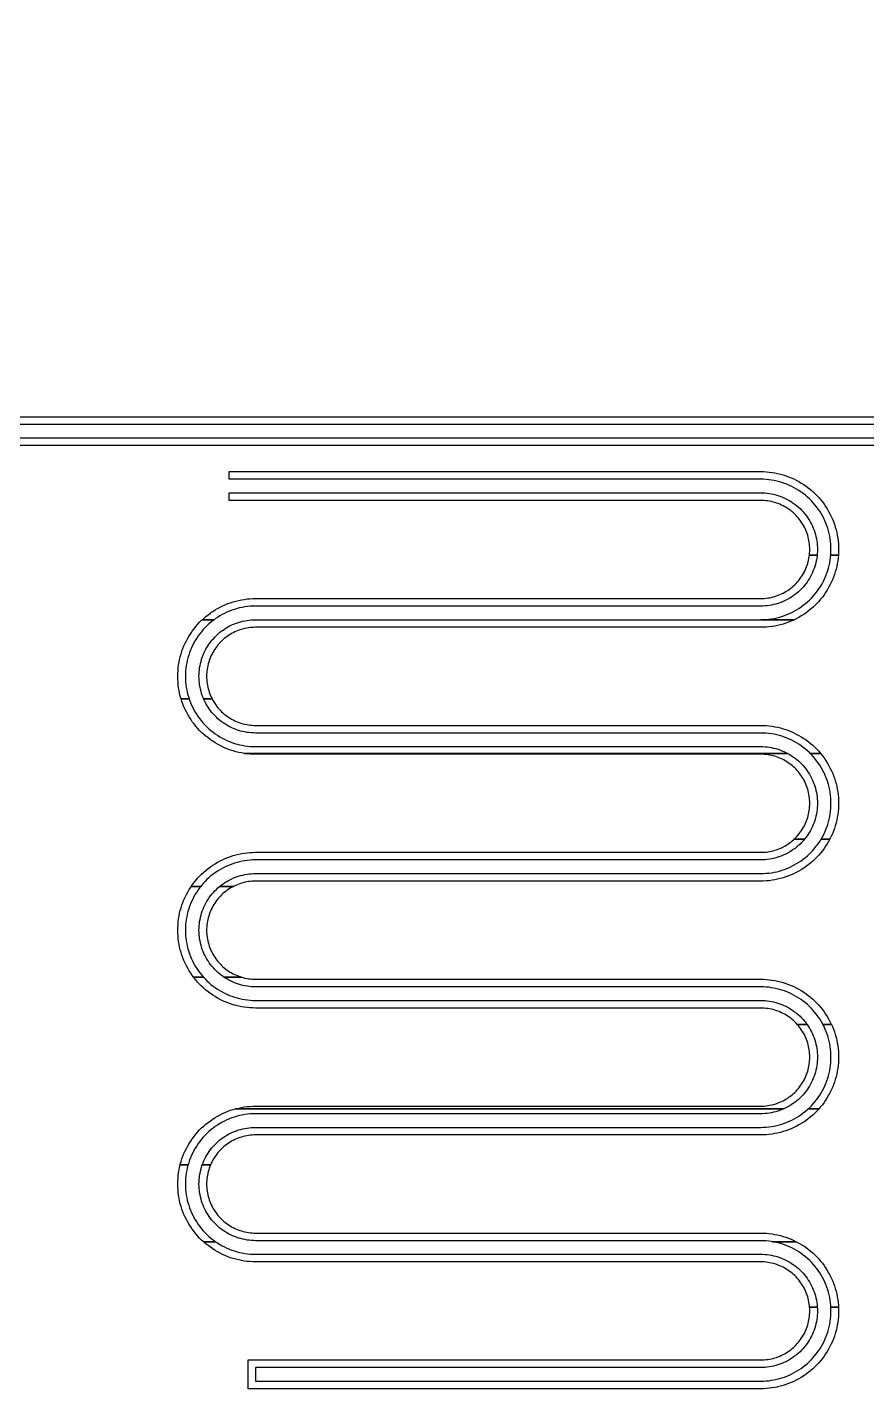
# Model space of a CAD drawing. Extents: x -4550 to 4550, y -4550 to 4550.
# Drawn here: x 671 to 1333, y -755 to 318 of the extents above; entities that cross this region are included whole.
import ezdxf

# ---------------------------------------------------------------- set-up
doc = ezdxf.new("R2010")
doc.units = 0
doc.layers.add('L1D0', color=3, linetype='CONTINUOUS')

msp = doc.modelspace()

# ---------------------------------------------------------------- linework, layer by layer
at = {"layer": 'L1D0'}
for points in [[(-3100, 11.35), (3100, 11.35), (3200, 318.3), (3668.3, 318.3), (3668.3, -318.3), (3200, -318.3), (3100, -11.35), (-3100, -11.35)], [(-3100, -5.35), (3100, -5.35), (3200, -150), (3500, -150), (3500, 150), (3200, 150), (3100, 5.35), (-3100, 5.35)]]:
    msp.add_lwpolyline(points, dxfattribs=at)
for points in [[(1304.165, -97.678), (1304.188, -97.437), (1304.309, -95.32), (1304.35, -93.2), (1304.309, -91.08), (1304.188, -88.963), (1303.985, -86.852), (1303.701, -84.751), (1303.338, -82.662), (1302.894, -80.588), (1302.371, -78.533), (1301.77, -76.5), (1301.092, -74.491), (1300.337, -72.509), (1299.507, -70.558), (1298.603, -68.64), (1297.626, -66.758), (1296.577, -64.915), (1295.459, -63.114), (1294.272, -61.356), (1293.019, -59.645), (1291.702, -57.984), (1290.322, -56.374), (1288.881, -54.819), (1287.381, -53.319), (1285.826, -51.878), (1284.216, -50.498), (1282.555, -49.181), (1280.844, -47.928), (1279.086, -46.741), (1277.285, -45.623), (1275.442, -44.574), (1273.56, -43.597), (1271.642, -42.693), (1269.691, -41.863), (1267.709, -41.108), (1265.7, -40.43), (1263.667, -39.829), (1261.612, -39.306), (1259.538, -38.862), (1257.449, -38.499), (1255.348, -38.215), (1253.237, -38.012), (1251.12, -37.891), (1249, -37.85), (830, -37.85), (830, -31.85), (1249, -31.85), (1251.241, -31.891), (1253.478, -32.014), (1255.71, -32.218), (1257.933, -32.504), (1260.143, -32.871), (1262.339, -33.318), (1264.517, -33.845), (1266.675, -34.451), (1268.809, -35.136), (1270.916, -35.898), (1272.994, -36.737), (1275.04, -37.651), (1277.052, -38.639), (1279.026, -39.7), (1280.96, -40.832), (1282.851, -42.034), (1284.697, -43.305), (1286.496, -44.642), (1288.244, -46.043), (1289.94, -47.508), (1291.581, -49.034), (1293.166, -50.619), (1294.692, -52.26), (1296.157, -53.956), (1297.558, -55.704), (1298.895, -57.503), (1300.166, -59.349), (1301.368, -61.24), (1302.5, -63.174), (1303.561, -65.148), (1304.549, -67.16), (1305.463, -69.206), (1306.302, -71.284), (1307.064, -73.391), (1307.749, -75.525), (1308.355, -77.683), (1308.882, -79.861), (1309.329, -82.057), (1309.696, -84.267), (1309.982, -86.49), (1310.186, -88.722), (1310.309, -90.959), (1310.35, -93.2), (1310.309, -95.441), (1310.186, -97.678)], [(1287.386, -97.678), (1287.418, -97.427), (1287.547, -96.021), (1287.624, -94.612), (1287.65, -93.2), (1287.624, -91.788), (1287.547, -90.379), (1287.418, -88.973), (1287.238, -87.573), (1287.007, -86.18), (1286.725, -84.796), (1286.393, -83.424), (1286.011, -82.065), (1285.58, -80.721), (1285.1, -79.393), (1284.571, -78.084), (1283.996, -76.795), (1283.373, -75.528), (1282.705, -74.284), (1281.991, -73.066), (1281.234, -71.874), (1280.434, -70.711), (1279.591, -69.578), (1278.708, -68.477), (1277.785, -67.408), (1276.824, -66.374), (1275.826, -65.376), (1274.792, -64.415), (1273.723, -63.492), (1272.622, -62.609), (1271.489, -61.766), (1270.326, -60.966), (1269.134, -60.209), (1267.916, -59.495), (1266.672, -58.827), (1265.405, -58.204), (1264.116, -57.629), (1262.807, -57.1), (1261.479, -56.62), (1260.135, -56.189), (1258.776, -55.807), (1257.404, -55.475), (1256.02, -55.193), (1254.627, -54.962), (1253.227, -54.782), (1251.821, -54.653), (1250.412, -54.576), (1249, -54.55), (830, -54.55), (830, -48.55), (1249, -48.55), (1250.71, -48.583), (1252.418, -48.681), (1254.121, -48.845), (1255.816, -49.073), (1256.02, -49.109), (1257.501, -49.367), (1259.174, -49.724), (1260.831, -50.146), (1262.472, -50.631), (1264.092, -51.178), (1265.691, -51.787), (1267.265, -52.457), (1268.812, -53.186), (1270.33, -53.974), (1271.817, -54.82), (1273.27, -55.722), (1274.688, -56.679), (1276.068, -57.69), (1277.408, -58.753), (1278.707, -59.866), (1279.962, -61.029), (1281.171, -62.238), (1282.334, -63.493), (1283.447, -64.792), (1284.51, -66.132), (1285.521, -67.512), (1286.478, -68.93), (1287.38, -70.383), (1288.226, -71.87), (1289.014, -73.388), (1289.743, -74.935), (1290.413, -76.509), (1291.022, -78.108), (1291.569, -79.728), (1292.054, -81.369), (1292.476, -83.026), (1292.833, -84.699), (1293.127, -86.384), (1293.355, -88.079), (1293.519, -89.782), (1293.617, -91.49), (1293.65, -93.2), (1293.617, -94.91), (1293.519, -96.618), (1293.417, -97.678)], [(808.939, -148.55), (810.06, -147.508), (811.756, -146.043), (813.504, -144.642), (815.303, -143.305), (815.784, -142.974), (817.149, -142.034), (819.04, -140.832), (820.974, -139.7), (822.948, -138.639), (824.96, -137.651), (827.006, -136.737), (829.084, -135.898), (831.191, -135.136), (833.325, -134.451), (835.483, -133.845), (837.661, -133.318), (839.857, -132.871), (842.067, -132.504), (844.29, -132.218), (846.522, -132.014), (848.759, -131.891), (851, -131.85), (1249, -131.85), (1250.412, -131.824), (1251.821, -131.747), (1253.227, -131.618), (1254.627, -131.438), (1256.02, -131.207), (1257.404, -130.925), (1258.776, -130.593), (1260.135, -130.211), (1261.479, -129.78), (1262.807, -129.3), (1264.116, -128.771), (1265.405, -128.196), (1266.672, -127.573), (1267.916, -126.905), (1269.134, -126.191), (1270.326, -125.434), (1271.489, -124.634), (1272.622, -123.791), (1273.723, -122.908), (1274.792, -121.985), (1275.826, -121.024), (1276.824, -120.026), (1277.785, -118.992), (1278.708, -117.923), (1279.591, -116.822), (1280.434, -115.689), (1281.234, -114.526), (1281.991, -113.334), (1282.705, -112.116), (1283.373, -110.872), (1283.996, -109.605), (1284.571, -108.316), (1285.1, -107.007), (1285.58, -105.679), (1286.011, -104.335), (1286.393, -102.976), (1286.725, -101.604), (1287.007, -100.22), (1287.238, -98.827), (1287.386, -97.678), (1293.417, -97.678), (1293.355, -98.321), (1293.127, -100.016), (1292.833, -101.701), (1292.476, -103.374), (1292.054, -105.031), (1291.569, -106.672), (1291.022, -108.292), (1290.413, -109.891), (1289.743, -111.465), (1289.014, -113.012), (1288.226, -114.53), (1287.38, -116.017), (1286.478, -117.47), (1285.521, -118.888), (1284.51, -120.268), (1283.447, -121.608), (1282.334, -122.907), (1281.171, -124.162), (1279.962, -125.371), (1278.707, -126.534), (1277.408, -127.647), (1276.068, -128.71), (1274.688, -129.721), (1273.27, -130.678), (1271.817, -131.58), (1270.33, -132.426), (1268.812, -133.214), (1267.265, -133.943), (1265.691, -134.613), (1264.092, -135.222), (1262.472, -135.769), (1260.831, -136.254), (1259.174, -136.676), (1257.501, -137.033), (1256.02, -137.291), (1255.816, -137.327), (1254.121, -137.555), (1252.418, -137.719), (1250.71, -137.817), (1249, -137.85), (851, -137.85), (848.88, -137.891), (846.763, -138.012), (844.652, -138.215), (842.551, -138.499), (840.462, -138.862), (838.388, -139.306), (836.333, -139.829), (834.3, -140.43), (832.291, -141.108), (830.309, -141.863), (828.358, -142.693), (826.44, -143.597), (824.558, -144.574), (822.715, -145.623), (820.914, -146.741), (819.156, -147.928), (818.307, -148.55)], [(1249, -148.55), (1251.12, -148.509), (1253.237, -148.388), (1255.348, -148.185), (1257.449, -147.901), (1259.538, -147.538), (1261.612, -147.094), (1263.667, -146.571), (1265.7, -145.97), (1267.709, -145.292), (1269.691, -144.537), (1271.642, -143.707), (1273.56, -142.803), (1275.442, -141.826), (1277.285, -140.777), (1279.086, -139.659), (1280.844, -138.472), (1282.555, -137.219), (1284.216, -135.902), (1285.826, -134.522), (1287.381, -133.081), (1288.881, -131.581), (1290.322, -130.026), (1291.702, -128.416), (1293.019, -126.755), (1294.272, -125.044), (1295.459, -123.286), (1296.577, -121.485), (1297.626, -119.642), (1298.603, -117.76), (1299.507, -115.842), (1300.337, -113.891), (1301.092, -111.909), (1301.77, -109.9), (1302.371, -107.867), (1302.894, -105.812), (1303.338, -103.738), (1303.701, -101.649), (1303.985, -99.548), (1304.165, -97.678), (1310.186, -97.678), (1309.982, -99.91), (1309.696, -102.133), (1309.329, -104.343), (1308.882, -106.539), (1308.355, -108.717), (1307.749, -110.875), (1307.064, -113.009), (1306.302, -115.116), (1305.463, -117.194), (1304.549, -119.24), (1303.561, -121.252), (1302.5, -123.226), (1301.368, -125.16), (1300.166, -127.051), (1298.895, -128.897), (1297.558, -130.696), (1296.157, -132.444), (1294.692, -134.14), (1293.166, -135.781), (1291.581, -137.366), (1289.94, -138.892), (1288.244, -140.357), (1286.496, -141.758), (1284.697, -143.095), (1282.851, -144.366), (1280.96, -145.568), (1279.026, -146.7), (1277.052, -147.761), (1275.445, -148.55)], [(792.25, -210.872), (791.645, -208.717), (791.118, -206.539), (790.671, -204.343), (790.304, -202.133), (790.018, -199.91), (789.814, -197.678), (789.691, -195.441), (789.65, -193.2), (789.691, -190.959), (789.814, -188.722), (790.018, -186.49), (790.304, -184.267), (790.671, -182.057), (791.118, -179.861), (791.645, -177.683), (792.251, -175.525), (792.936, -173.391), (793.698, -171.284), (794.537, -169.206), (795.451, -167.16), (796.439, -165.148), (797.5, -163.174), (798.632, -161.24), (799.834, -159.349), (801.105, -157.503), (802.442, -155.704), (803.843, -153.956), (805.308, -152.26), (806.834, -150.619), (808.419, -149.034), (808.939, -148.55), (818.307, -148.55), (817.445, -149.181), (816.228, -150.146), (815.784, -150.498), (814.174, -151.878), (812.619, -153.319), (811.119, -154.819), (809.678, -156.374), (808.298, -157.984), (806.981, -159.645), (805.728, -161.356), (804.541, -163.114), (803.423, -164.915), (802.374, -166.758), (801.397, -168.64), (800.493, -170.558), (799.663, -172.509), (798.908, -174.491), (798.23, -176.5), (797.629, -178.533), (797.106, -180.588), (796.662, -182.662), (796.299, -184.751), (796.015, -186.852), (795.812, -188.963), (795.691, -191.08), (795.65, -193.2), (795.691, -195.32), (795.812, -197.437), (796.015, -199.548), (796.299, -201.649), (796.662, -203.738), (797.106, -205.812), (797.629, -207.867), (798.23, -209.9), (798.558, -210.872)], [(810.005, -210.872), (809.587, -209.891), (808.978, -208.292), (808.431, -206.672), (807.946, -205.031), (807.524, -203.374), (807.167, -201.701), (806.873, -200.016), (806.645, -198.321), (806.481, -196.618), (806.383, -194.91), (806.35, -193.2), (806.383, -191.49), (806.481, -189.782), (806.645, -188.079), (806.873, -186.384), (807.167, -184.699), (807.524, -183.026), (807.946, -181.369), (808.431, -179.728), (808.978, -178.108), (809.587, -176.509), (810.257, -174.935), (810.986, -173.388), (811.774, -171.87), (812.62, -170.383), (813.522, -168.93), (814.479, -167.512), (815.49, -166.132), (816.553, -164.792), (817.666, -163.493), (818.829, -162.238), (820.038, -161.029), (821.293, -159.866), (822.592, -158.753), (823.932, -157.69), (825.312, -156.679), (826.73, -155.722), (828.183, -154.82), (829.67, -153.974), (831.188, -153.186), (832.735, -152.457), (834.309, -151.787), (835.908, -151.178), (837.528, -150.631), (839.169, -150.146), (840.826, -149.724), (842.499, -149.367), (844.184, -149.073), (845.879, -148.845), (847.582, -148.681), (849.29, -148.583), (851, -148.55), (1275.445, -148.55), (1275.04, -148.749), (1272.994, -149.663), (1270.916, -150.502), (1268.809, -151.264), (1266.675, -151.949), (1264.517, -152.555), (1262.339, -153.082), (1260.143, -153.529), (1257.933, -153.896), (1255.71, -154.182), (1253.478, -154.386), (1251.241, -154.509), (1249, -154.55), (851, -154.55), (849.588, -154.576), (848.179, -154.653), (846.773, -154.782), (845.373, -154.962), (843.98, -155.193), (842.596, -155.475), (841.224, -155.807), (839.865, -156.189), (838.521, -156.62), (837.193, -157.1), (835.884, -157.629), (834.595, -158.204), (833.328, -158.827), (832.084, -159.495), (830.866, -160.209), (829.674, -160.966), (828.511, -161.766), (827.378, -162.609), (826.277, -163.492), (825.208, -164.415), (824.174, -165.376), (823.176, -166.374), (822.215, -167.408), (821.292, -168.477), (820.409, -169.578), (819.566, -170.711), (818.766, -171.874), (818.009, -173.066), (817.295, -174.284), (816.627, -175.528), (816.004, -176.795), (815.429, -178.084), (814.9, -179.393), (814.42, -180.721), (813.989, -182.065), (813.607, -183.424), (813.275, -184.796), (812.993, -186.18), (812.762, -187.573), (812.582, -188.973), (812.453, -190.379), (812.376, -191.788), (812.35, -193.2), (812.376, -194.612), (812.453, -196.021), (812.582, -197.427), (812.762, -198.827), (812.993, -200.22), (813.275, -201.604), (813.607, -202.976), (813.989, -204.335), (814.42, -205.679), (814.9, -207.007), (815.429, -208.316), (816.004, -209.605), (816.627, -210.872)], [(842.067, -253.896), (839.857, -253.529), (837.661, -253.082), (835.483, -252.555), (833.325, -251.949), (831.191, -251.264), (829.084, -250.502), (827.006, -249.663), (824.96, -248.749), (822.948, -247.761), (820.974, -246.7), (819.04, -245.568), (817.149, -244.366), (815.784, -243.426), (815.303, -243.095), (813.504, -241.758), (811.756, -240.357), (810.06, -238.892), (808.419, -237.366), (806.834, -235.781), (805.308, -234.14), (803.843, -232.444), (802.442, -230.696), (801.105, -228.897), (799.834, -227.051), (798.632, -225.16), (797.5, -223.226), (796.439, -221.252), (795.451, -219.24), (794.537, -217.194), (793.698, -215.116), (792.936, -213.009), (792.251, -210.875), (792.25, -210.872), (798.558, -210.872), (798.908, -211.909), (799.663, -213.891), (800.493, -215.842), (801.397, -217.76), (802.374, -219.642), (803.423, -221.485), (804.541, -223.286), (805.728, -225.044), (806.981, -226.755), (808.298, -228.416), (809.678, -230.026), (811.119, -231.581), (812.619, -233.081), (814.174, -234.522), (815.784, -235.902), (817.445, -237.219), (819.156, -238.472), (820.914, -239.659), (822.715, -240.777), (824.558, -241.826), (826.44, -242.803), (828.358, -243.707), (830.309, -244.537), (832.291, -245.292), (834.3, -245.97), (836.333, -246.571), (838.388, -247.094), (840.462, -247.538), (842.551, -247.901), (844.652, -248.185), (846.763, -248.388), (848.88, -248.509), (851, -248.55), (1249, -248.55), (1250.71, -248.583), (1252.418, -248.681), (1254.121, -248.845), (1255.816, -249.073), (1256.02, -249.109), (1257.501, -249.367), (1259.174, -249.724), (1260.831, -250.146), (1262.472, -250.631), (1264.092, -251.178), (1265.691, -251.787), (1267.265, -252.457), (1268.812, -253.186), (1270.18, -253.896)], [(1287.958, -253.896), (1287.381, -253.319), (1285.826, -251.878), (1284.216, -250.498), (1282.555, -249.181), (1280.844, -247.928), (1279.086, -246.741), (1277.285, -245.623), (1275.442, -244.574), (1273.56, -243.597), (1271.642, -242.693), (1269.691, -241.863), (1267.709, -241.108), (1265.7, -240.43), (1263.667, -239.829), (1261.612, -239.306), (1259.538, -238.862), (1257.449, -238.499), (1255.348, -238.215), (1253.237, -238.012), (1251.12, -237.891), (1249, -237.85), (851, -237.85), (849.29, -237.817), (847.582, -237.719), (845.879, -237.555), (844.184, -237.327), (842.499, -237.033), (840.826, -236.676), (839.169, -236.254), (837.528, -235.769), (835.908, -235.222), (834.309, -234.613), (832.735, -233.943), (831.188, -233.214), (829.67, -232.426), (828.183, -231.58), (826.73, -230.678), (825.312, -229.721), (823.932, -228.71), (822.592, -227.647), (821.293, -226.534), (820.038, -225.371), (818.829, -224.162), (817.666, -222.907), (816.553, -221.608), (815.49, -220.268), (814.479, -218.888), (813.522, -217.47), (812.62, -216.017), (811.774, -214.53), (810.986, -213.012), (810.257, -211.465), (810.005, -210.872), (816.627, -210.872), (817.295, -212.116), (818.009, -213.334), (818.766, -214.526), (819.566, -215.689), (820.409, -216.822), (821.292, -217.923), (822.215, -218.992), (823.176, -220.026), (824.174, -221.024), (825.208, -221.985), (826.277, -222.908), (827.378, -223.791), (828.511, -224.634), (829.674, -225.434), (830.866, -226.191), (832.084, -226.905), (833.328, -227.573), (834.595, -228.196), (835.884, -228.771), (837.193, -229.3), (838.521, -229.78), (839.865, -230.211), (841.224, -230.593), (842.596, -230.925), (843.98, -231.207), (845.373, -231.438), (846.773, -231.618), (848.179, -231.747), (849.588, -231.824), (851, -231.85), (1249, -231.85), (1251.241, -231.891), (1253.478, -232.014), (1255.71, -232.218), (1257.933, -232.504), (1260.143, -232.871), (1262.339, -233.318), (1264.517, -233.845), (1266.675, -234.451), (1268.809, -235.136), (1270.916, -235.898), (1272.994, -236.737), (1275.04, -237.651), (1277.052, -238.639), (1279.026, -239.7), (1280.96, -240.832), (1282.851, -242.034), (1284.697, -243.305), (1286.496, -244.642), (1288.244, -246.043), (1289.94, -247.508), (1291.581, -249.034), (1293.166, -250.619), (1294.692, -252.26), (1296.105, -253.896)], [(1275.198, -321.608), (1275.826, -321.024), (1276.824, -320.026), (1277.785, -318.992), (1278.708, -317.923), (1279.591, -316.822), (1280.434, -315.689), (1281.234, -314.526), (1281.991, -313.334), (1282.705, -312.116), (1283.373, -310.872), (1283.996, -309.605), (1284.571, -308.316), (1285.1, -307.007), (1285.58, -305.679), (1286.011, -304.335), (1286.393, -302.976), (1286.725, -301.604), (1287.007, -300.22), (1287.238, -298.827), (1287.418, -297.427), (1287.547, -296.021), (1287.624, -294.612), (1287.65, -293.2), (1287.624, -291.788), (1287.547, -290.379), (1287.418, -288.973), (1287.238, -287.573), (1287.007, -286.18), (1286.725, -284.796), (1286.393, -283.424), (1286.011, -282.065), (1285.58, -280.721), (1285.1, -279.393), (1284.571, -278.084), (1283.996, -276.795), (1283.373, -275.528), (1282.705, -274.284), (1281.991, -273.066), (1281.234, -271.874), (1280.434, -270.711), (1279.591, -269.578), (1278.708, -268.477), (1277.785, -267.408), (1276.824, -266.374), (1275.826, -265.376), (1274.792, -264.415), (1273.723, -263.492), (1272.622, -262.609), (1271.489, -261.766), (1270.326, -260.966), (1269.134, -260.209), (1267.916, -259.495), (1266.672, -258.827), (1265.405, -258.204), (1264.116, -257.629), (1262.807, -257.1), (1261.479, -256.62), (1260.135, -256.189), (1258.776, -255.807), (1257.404, -255.475), (1256.02, -255.193), (1254.627, -254.962), (1253.227, -254.782), (1251.821, -254.653), (1250.412, -254.576), (1249, -254.55), (851, -254.55), (848.759, -254.509), (846.522, -254.386), (844.29, -254.182), (842.067, -253.896), (1270.18, -253.896), (1270.33, -253.974), (1271.817, -254.82), (1273.27, -255.722), (1274.688, -256.679), (1276.068, -257.69), (1277.408, -258.753), (1278.707, -259.866), (1279.962, -261.029), (1281.171, -262.238), (1282.334, -263.493), (1283.447, -264.792), (1284.51, -266.132), (1285.521, -267.512), (1286.478, -268.93), (1287.38, -270.383), (1288.226, -271.87), (1289.014, -273.388), (1289.743, -274.935), (1290.413, -276.509), (1291.022, -278.108), (1291.569, -279.728), (1292.054, -281.369), (1292.476, -283.026), (1292.833, -284.699), (1293.127, -286.384), (1293.355, -288.079), (1293.519, -289.782), (1293.617, -291.49), (1293.65, -293.2), (1293.617, -294.91), (1293.519, -296.618), (1293.355, -298.321), (1293.127, -300.016), (1292.833, -301.701), (1292.476, -303.374), (1292.054, -305.031), (1291.569, -306.672), (1291.022, -308.292), (1290.413, -309.891), (1289.743, -311.465), (1289.014, -313.012), (1288.226, -314.53), (1287.38, -316.017), (1286.478, -317.47), (1285.521, -318.888), (1284.51, -320.268), (1283.447, -321.608)], [(1296.501, -321.608), (1296.577, -321.485), (1297.626, -319.642), (1298.603, -317.76), (1299.507, -315.842), (1300.337, -313.891), (1301.092, -311.909), (1301.77, -309.9), (1302.371, -307.867), (1302.894, -305.812), (1303.338, -303.738), (1303.701, -301.649), (1303.985, -299.548), (1304.188, -297.437), (1304.309, -295.32), (1304.35, -293.2), (1304.309, -291.08), (1304.188, -288.963), (1303.985, -286.852), (1303.701, -284.751), (1303.338, -282.662), (1302.894, -280.588), (1302.371, -278.533), (1301.77, -276.5), (1301.092, -274.491), (1300.337, -272.509), (1299.507, -270.558), (1298.603, -268.64), (1298.017, -267.512), (1297.626, -266.758), (1296.577, -264.915), (1295.459, -263.114), (1294.272, -261.356), (1293.019, -259.645), (1291.702, -257.984), (1290.322, -256.374), (1288.881, -254.819), (1287.958, -253.896), (1296.105, -253.896), (1296.157, -253.956), (1297.558, -255.704), (1298.895, -257.503), (1300.166, -259.349), (1301.368, -261.24), (1302.5, -263.174), (1303.561, -265.148), (1304.549, -267.16), (1305.463, -269.206), (1306.302, -271.284), (1307.064, -273.391), (1307.749, -275.525), (1308.355, -277.683), (1308.882, -279.861), (1309.329, -282.057), (1309.696, -284.267), (1309.982, -286.49), (1310.186, -288.722), (1310.309, -290.959), (1310.35, -293.2), (1310.309, -295.441), (1310.186, -297.678), (1309.982, -299.91), (1309.696, -302.133), (1309.329, -304.343), (1308.882, -306.539), (1308.355, -308.717), (1307.749, -310.875), (1307.064, -313.009), (1306.302, -315.116), (1305.463, -317.194), (1304.549, -319.24), (1303.561, -321.252), (1303.37, -321.608)], [(800.244, -358.753), (801.105, -357.503), (802.442, -355.704), (803.843, -353.956), (805.308, -352.26), (806.834, -350.619), (808.419, -349.034), (810.06, -347.508), (811.756, -346.043), (813.504, -344.642), (815.303, -343.305), (815.784, -342.974), (817.149, -342.034), (819.04, -340.832), (820.974, -339.7), (822.948, -338.639), (824.96, -337.651), (827.006, -336.737), (829.084, -335.898), (831.191, -335.136), (833.325, -334.451), (835.483, -333.845), (837.661, -333.318), (839.857, -332.871), (842.067, -332.504), (844.29, -332.218), (846.522, -332.014), (848.759, -331.891), (851, -331.85), (1249, -331.85), (1250.412, -331.824), (1251.821, -331.747), (1253.227, -331.618), (1254.627, -331.438), (1256.02, -331.207), (1257.404, -330.925), (1258.776, -330.593), (1260.135, -330.211), (1261.479, -329.78), (1262.807, -329.3), (1264.116, -328.771), (1265.405, -328.196), (1266.672, -327.573), (1267.916, -326.905), (1269.134, -326.191), (1270.326, -325.434), (1271.489, -324.634), (1272.622, -323.791), (1273.723, -322.908), (1274.792, -321.985), (1275.198, -321.608), (1283.447, -321.608), (1282.334, -322.907), (1281.171, -324.162), (1279.962, -325.371), (1278.707, -326.534), (1277.408, -327.647), (1276.068, -328.71), (1274.688, -329.721), (1273.27, -330.678), (1271.817, -331.58), (1270.33, -332.426), (1268.812, -333.214), (1267.265, -333.943), (1265.691, -334.613), (1264.092, -335.222), (1262.472, -335.769), (1260.831, -336.254), (1259.174, -336.676), (1257.501, -337.033), (1256.02, -337.291), (1255.816, -337.327), (1254.121, -337.555), (1252.418, -337.719), (1250.71, -337.817), (1249, -337.85), (851, -337.85), (848.88, -337.891), (846.763, -338.012), (844.652, -338.215), (842.551, -338.499), (840.462, -338.862), (838.388, -339.306), (836.333, -339.829), (834.3, -340.43), (832.291, -341.108), (830.309, -341.863), (828.358, -342.693), (826.44, -343.597), (824.558, -344.574), (822.715, -345.623), (820.914, -346.741), (819.156, -347.928), (817.445, -349.181), (815.784, -350.498), (814.174, -351.878), (812.619, -353.319), (811.119, -354.819), (809.678, -356.374), (808.298, -357.984), (807.688, -358.753)], [(822.592, -358.753), (823.932, -357.69), (825.312, -356.679), (826.73, -355.722), (828.183, -354.82), (829.67, -353.974), (831.188, -353.186), (832.735, -352.457), (834.309, -351.787), (835.908, -351.178), (837.528, -350.631), (839.169, -350.146), (840.826, -349.724), (842.499, -349.367), (844.184, -349.073), (845.879, -348.845), (847.582, -348.681), (849.29, -348.583), (851, -348.55), (1249, -348.55), (1251.12, -348.509), (1253.237, -348.388), (1255.348, -348.185), (1257.449, -347.901), (1259.538, -347.538), (1261.612, -347.094), (1263.667, -346.571), (1265.7, -345.97), (1267.709, -345.292), (1269.691, -344.537), (1271.642, -343.707), (1273.56, -342.803), (1275.442, -341.826), (1277.285, -340.777), (1279.086, -339.659), (1280.844, -338.472), (1282.555, -337.219), (1284.216, -335.902), (1285.826, -334.522), (1287.381, -333.081), (1288.881, -331.581), (1290.322, -330.026), (1291.702, -328.416), (1293.019, -326.755), (1294.272, -325.044), (1295.459, -323.286), (1296.501, -321.608), (1303.37, -321.608), (1302.5, -323.226), (1301.368, -325.16), (1300.166, -327.051), (1298.895, -328.897), (1297.558, -330.696), (1296.157, -332.444), (1294.692, -334.14), (1293.166, -335.781), (1291.581, -337.366), (1289.94, -338.892), (1288.244, -340.357), (1286.496, -341.758), (1284.697, -343.095), (1282.851, -344.366), (1280.96, -345.568), (1279.026, -346.7), (1277.052, -347.761), (1275.04, -348.749), (1272.994, -349.663), (1270.916, -350.502), (1268.809, -351.264), (1266.675, -351.949), (1264.517, -352.555), (1262.339, -353.082), (1260.143, -353.529), (1257.933, -353.896), (1255.71, -354.182), (1253.478, -354.386), (1251.241, -354.509), (1249, -354.55), (851, -354.55), (849.588, -354.576), (848.179, -354.653), (846.773, -354.782), (845.373, -354.962), (843.98, -355.193), (842.596, -355.475), (841.224, -355.807), (839.865, -356.189), (838.521, -356.62), (837.193, -357.1), (835.884, -357.629), (834.595, -358.204), (833.478, -358.753)], [(802.082, -430.211), (801.105, -428.897), (799.834, -427.051), (798.632, -425.16), (797.5, -423.226), (796.439, -421.252), (795.451, -419.24), (794.537, -417.194), (793.698, -415.116), (792.936, -413.009), (792.251, -410.875), (791.645, -408.717), (791.118, -406.539), (790.671, -404.343), (790.304, -402.133), (790.018, -399.91), (789.814, -397.678), (789.691, -395.441), (789.65, -393.2), (789.691, -390.959), (789.814, -388.722), (790.018, -386.49), (790.304, -384.267), (790.671, -382.057), (791.118, -379.861), (791.645, -377.683), (792.251, -375.525), (792.936, -373.391), (793.698, -371.284), (794.537, -369.206), (795.451, -367.16), (796.439, -365.148), (797.5, -363.174), (798.632, -361.24), (799.834, -359.349), (800.244, -358.753), (807.688, -358.753), (806.981, -359.645), (805.728, -361.356), (804.541, -363.114), (803.423, -364.915), (802.374, -366.758), (801.397, -368.64), (800.493, -370.558), (799.663, -372.509), (798.908, -374.491), (798.23, -376.5), (797.629, -378.533), (797.106, -380.588), (796.662, -382.662), (796.299, -384.751), (796.015, -386.852), (795.812, -388.963), (795.691, -391.08), (795.65, -393.2), (795.691, -395.32), (795.812, -397.437), (796.015, -399.548), (796.299, -401.649), (796.662, -403.738), (797.106, -405.812), (797.629, -407.867), (798.23, -409.9), (798.908, -411.909), (799.663, -413.891), (800.493, -415.842), (801.397, -417.76), (802.374, -419.642), (803.423, -421.485), (804.541, -423.286), (805.728, -425.044), (806.981, -426.755), (808.298, -428.416), (809.678, -430.026), (809.849, -430.211)], [(826.038, -430.211), (825.312, -429.721), (823.932, -428.71), (822.592, -427.647), (821.293, -426.534), (820.038, -425.371), (818.829, -424.162), (817.666, -422.907), (816.553, -421.608), (815.49, -420.268), (814.479, -418.888), (813.522, -417.47), (812.62, -416.017), (811.774, -414.53), (810.986, -413.012), (810.257, -411.465), (809.587, -409.891), (808.978, -408.292), (808.431, -406.672), (807.946, -405.031), (807.524, -403.374), (807.167, -401.701), (806.873, -400.016), (806.645, -398.321), (806.481, -396.618), (806.383, -394.91), (806.35, -393.2), (806.383, -391.49), (806.481, -389.782), (806.645, -388.079), (806.873, -386.384), (807.167, -384.699), (807.524, -383.026), (807.946, -381.369), (808.431, -379.728), (808.978, -378.108), (809.587, -376.509), (810.257, -374.935), (810.986, -373.388), (811.774, -371.87), (812.62, -370.383), (813.522, -368.93), (814.479, -367.512), (815.49, -366.132), (816.553, -364.792), (817.666, -363.493), (818.829, -362.238), (820.038, -361.029), (821.293, -359.866), (822.592, -358.753), (833.478, -358.753), (833.328, -358.827), (832.084, -359.495), (830.866, -360.209), (829.674, -360.966), (828.511, -361.766), (827.378, -362.609), (826.277, -363.492), (825.208, -364.415), (824.174, -365.376), (823.176, -366.374), (822.215, -367.408), (821.292, -368.477), (820.409, -369.578), (819.566, -370.711), (818.766, -371.874), (818.009, -373.066), (817.295, -374.284), (816.627, -375.528), (816.004, -376.795), (815.429, -378.084), (814.9, -379.393), (814.42, -380.721), (813.989, -382.065), (813.607, -383.424), (813.275, -384.796), (812.993, -386.18), (812.762, -387.573), (812.582, -388.973), (812.453, -390.379), (812.376, -391.788), (812.35, -393.2), (812.376, -394.612), (812.453, -396.021), (812.582, -397.427), (812.762, -398.827), (812.993, -400.22), (813.275, -401.604), (813.607, -402.976), (813.989, -404.335), (814.42, -405.679), (814.9, -407.007), (815.429, -408.316), (816.004, -409.605), (816.627, -410.872), (817.295, -412.116), (818.009, -413.334), (818.766, -414.526), (819.566, -415.689), (820.409, -416.822), (821.292, -417.923), (822.215, -418.992), (823.176, -420.026), (824.174, -421.024), (825.208, -421.985), (826.277, -422.908), (827.378, -423.791), (828.511, -424.634), (829.674, -425.434), (830.866, -426.191), (832.084, -426.905), (833.328, -427.573), (834.595, -428.196), (835.884, -428.771), (837.193, -429.3), (838.521, -429.78), (839.865, -430.211)], [(1277.785, -467.408), (1276.824, -466.374), (1275.826, -465.376), (1274.792, -464.415), (1273.723, -463.492), (1272.622, -462.609), (1271.489, -461.766), (1270.326, -460.966), (1269.134, -460.209), (1267.916, -459.495), (1266.672, -458.827), (1265.405, -458.204), (1264.116, -457.629), (1262.807, -457.1), (1261.612, -456.668), (1261.479, -456.62), (1260.135, -456.189), (1258.776, -455.807), (1257.404, -455.475), (1256.02, -455.193), (1254.627, -454.962), (1253.227, -454.782), (1251.821, -454.653), (1250.412, -454.576), (1249, -454.55), (851, -454.55), (848.759, -454.509), (846.522, -454.386), (844.29, -454.182), (842.067, -453.896), (839.857, -453.529), (837.661, -453.082), (835.483, -452.555), (833.325, -451.949), (831.191, -451.264), (829.084, -450.502), (827.006, -449.663), (824.96, -448.749), (822.948, -447.761), (820.974, -446.7), (819.04, -445.568), (817.149, -444.366), (815.303, -443.095), (813.504, -441.758), (811.756, -440.357), (810.06, -438.892), (808.419, -437.366), (806.834, -435.781), (805.308, -434.14), (803.843, -432.444), (802.442, -430.696), (802.082, -430.211), (809.849, -430.211), (811.119, -431.581), (812.619, -433.081), (814.174, -434.522), (815.784, -435.902), (817.445, -437.219), (819.156, -438.472), (820.914, -439.659), (822.715, -440.777), (822.948, -440.91), (824.558, -441.826), (826.44, -442.803), (828.358, -443.707), (830.309, -444.537), (832.291, -445.292), (834.3, -445.97), (836.333, -446.571), (838.388, -447.094), (840.462, -447.538), (842.551, -447.901), (844.652, -448.185), (846.763, -448.388), (848.88, -448.509), (851, -448.55), (1249, -448.55), (1250.71, -448.583), (1252.418, -448.681), (1254.121, -448.845), (1255.816, -449.073), (1257.501, -449.367), (1259.174, -449.724), (1260.831, -450.146), (1261.612, -450.377), (1262.472, -450.631), (1264.092, -451.178), (1265.691, -451.787), (1267.265, -452.457), (1268.812, -453.186), (1270.33, -453.974), (1271.817, -454.82), (1273.27, -455.722), (1274.688, -456.679), (1276.068, -457.69), (1277.408, -458.753), (1278.707, -459.866), (1279.962, -461.029), (1281.171, -462.238), (1282.334, -463.493), (1283.447, -464.792), (1283.996, -465.484), (1284.51, -466.132), (1285.445, -467.408)], [(1297.963, -467.408), (1297.626, -466.758), (1296.577, -464.915), (1295.459, -463.114), (1294.272, -461.356), (1293.019, -459.645), (1291.702, -457.984), (1290.322, -456.374), (1288.881, -454.819), (1287.381, -453.319), (1285.826, -451.878), (1284.216, -450.498), (1282.555, -449.181), (1280.844, -447.928), (1279.086, -446.741), (1277.285, -445.623), (1275.442, -444.574), (1273.56, -443.597), (1271.642, -442.693), (1269.691, -441.863), (1267.709, -441.108), (1265.7, -440.43), (1263.667, -439.829), (1261.612, -439.306), (1259.538, -438.862), (1257.449, -438.499), (1255.348, -438.215), (1253.237, -438.012), (1251.12, -437.891), (1249, -437.85), (851, -437.85), (849.29, -437.817), (847.582, -437.719), (845.879, -437.555), (844.184, -437.327), (842.499, -437.033), (840.826, -436.676), (839.169, -436.254), (837.528, -435.769), (835.908, -435.222), (834.309, -434.613), (832.735, -433.943), (831.188, -433.214), (829.67, -432.426), (828.183, -431.58), (826.73, -430.678), (826.038, -430.211), (839.865, -430.211), (841.224, -430.593), (842.596, -430.925), (843.98, -431.207), (845.373, -431.438), (846.773, -431.618), (848.179, -431.747), (849.588, -431.824), (851, -431.85), (1249, -431.85), (1251.241, -431.891), (1253.478, -432.014), (1255.71, -432.218), (1257.933, -432.504), (1260.143, -432.871), (1262.339, -433.318), (1264.517, -433.845), (1266.675, -434.451), (1268.809, -435.136), (1270.916, -435.898), (1272.994, -436.737), (1275.04, -437.651), (1277.052, -438.639), (1279.026, -439.7), (1280.96, -440.832), (1282.851, -442.034), (1284.697, -443.305), (1286.496, -444.642), (1288.244, -446.043), (1289.94, -447.508), (1291.581, -449.034), (1293.166, -450.619), (1294.692, -452.26), (1296.157, -453.956), (1297.558, -455.704), (1298.895, -457.503), (1300.166, -459.349), (1301.368, -461.24), (1302.5, -463.174), (1303.561, -465.148), (1304.549, -467.16), (1304.66, -467.408)], [(835.134, -533.943), (835.483, -533.845), (837.661, -533.318), (839.857, -532.871), (842.067, -532.504), (844.29, -532.218), (846.522, -532.014), (848.759, -531.891), (851, -531.85), (1249, -531.85), (1250.412, -531.824), (1251.821, -531.747), (1253.227, -531.618), (1254.627, -531.438), (1256.02, -531.207), (1257.404, -530.925), (1258.776, -530.593), (1260.135, -530.211), (1261.479, -529.78), (1261.612, -529.732), (1262.807, -529.3), (1264.116, -528.771), (1265.405, -528.196), (1266.672, -527.573), (1267.916, -526.905), (1269.134, -526.191), (1270.326, -525.434), (1271.489, -524.634), (1272.622, -523.791), (1273.723, -522.908), (1274.792, -521.985), (1275.826, -521.024), (1276.824, -520.026), (1277.785, -518.992), (1278.708, -517.923), (1279.591, -516.822), (1280.434, -515.689), (1281.234, -514.526), (1281.991, -513.334), (1282.705, -512.116), (1283.373, -510.872), (1283.996, -509.605), (1284.571, -508.316), (1285.1, -507.007), (1285.58, -505.679), (1286.011, -504.335), (1286.393, -502.976), (1286.725, -501.604), (1287.007, -500.22), (1287.238, -498.827), (1287.418, -497.427), (1287.547, -496.021), (1287.624, -494.612), (1287.65, -493.2), (1287.624, -491.788), (1287.547, -490.379), (1287.418, -488.973), (1287.238, -487.573), (1287.007, -486.18), (1286.725, -484.796), (1286.393, -483.424), (1286.011, -482.065), (1285.58, -480.721), (1285.1, -479.393), (1284.571, -478.084), (1283.996, -476.795), (1283.373, -475.528), (1282.705, -474.284), (1281.991, -473.066), (1281.234, -471.874), (1280.434, -470.711), (1279.591, -469.578), (1278.708, -468.477), (1277.785, -467.408), (1285.445, -467.408), (1285.521, -467.512), (1286.478, -468.93), (1287.38, -470.383), (1288.226, -471.87), (1289.014, -473.388), (1289.743, -474.935), (1290.413, -476.509), (1291.022, -478.108), (1291.569, -479.728), (1292.054, -481.369), (1292.476, -483.026), (1292.833, -484.699), (1293.127, -486.384), (1293.355, -488.079), (1293.519, -489.782), (1293.617, -491.49), (1293.65, -493.2), (1293.617, -494.91), (1293.519, -496.618), (1293.355, -498.321), (1293.127, -500.016), (1292.833, -501.701), (1292.476, -503.374), (1292.054, -505.031), (1291.569, -506.672), (1291.022, -508.292), (1290.413, -509.891), (1289.743, -511.465), (1289.014, -513.012), (1288.226, -514.53), (1287.38, -516.017), (1286.478, -517.47), (1286.282, -517.76), (1285.521, -518.888), (1284.51, -520.268), (1283.996, -520.916), (1283.447, -521.608), (1282.334, -522.907), (1281.171, -524.162), (1279.962, -525.371), (1278.707, -526.534), (1277.408, -527.647), (1276.068, -528.71), (1274.688, -529.721), (1273.27, -530.678), (1271.817, -531.58), (1270.33, -532.426), (1268.812, -533.214), (1267.265, -533.943)], [(1286.451, -533.943), (1287.381, -533.081), (1288.881, -531.581), (1290.322, -530.026), (1291.702, -528.416), (1293.019, -526.755), (1294.272, -525.044), (1295.459, -523.286), (1296.577, -521.485), (1297.626, -519.642), (1298.603, -517.76), (1299.507, -515.842), (1300.337, -513.891), (1301.092, -511.909), (1301.77, -509.9), (1302.371, -507.867), (1302.894, -505.812), (1303.338, -503.738), (1303.701, -501.649), (1303.985, -499.548), (1304.188, -497.437), (1304.309, -495.32), (1304.35, -493.2), (1304.309, -491.08), (1304.188, -488.963), (1303.985, -486.852), (1303.701, -484.751), (1303.338, -482.662), (1302.894, -480.588), (1302.371, -478.533), (1301.77, -476.5), (1301.092, -474.491), (1300.337, -472.509), (1299.507, -470.558), (1298.603, -468.64), (1297.963, -467.408), (1304.66, -467.408), (1305.463, -469.206), (1306.302, -471.284), (1307.064, -473.391), (1307.749, -475.525), (1308.355, -477.683), (1308.882, -479.861), (1309.329, -482.057), (1309.696, -484.267), (1309.982, -486.49), (1310.186, -488.722), (1310.309, -490.959), (1310.35, -493.2), (1310.309, -495.441), (1310.186, -497.678), (1309.982, -499.91), (1309.696, -502.133), (1309.329, -504.343), (1308.882, -506.539), (1308.355, -508.717), (1307.749, -510.875), (1307.064, -513.009), (1306.302, -515.116), (1305.463, -517.194), (1304.549, -519.24), (1303.561, -521.252), (1302.5, -523.226), (1301.368, -525.16), (1300.166, -527.051), (1298.895, -528.897), (1297.558, -530.696), (1296.157, -532.444), (1294.862, -533.943)], [(791.542, -578.108), (791.645, -577.683), (792.251, -575.525), (792.936, -573.391), (793.698, -571.284), (794.537, -569.206), (795.451, -567.16), (796.439, -565.148), (797.5, -563.174), (798.632, -561.24), (799.834, -559.349), (801.105, -557.503), (802.442, -555.704), (803.843, -553.956), (805.308, -552.26), (806.834, -550.619), (808.419, -549.034), (810.06, -547.508), (811.756, -546.043), (813.504, -544.642), (815.303, -543.305), (817.149, -542.034), (819.04, -540.832), (820.974, -539.7), (822.948, -538.639), (824.96, -537.651), (827.006, -536.737), (829.084, -535.898), (831.191, -535.136), (833.325, -534.451), (835.134, -533.943), (1267.265, -533.943), (1265.691, -534.613), (1264.092, -535.222), (1262.472, -535.769), (1261.612, -536.023), (1260.831, -536.254), (1259.174, -536.676), (1257.501, -537.033), (1255.816, -537.327), (1254.121, -537.555), (1252.418, -537.719), (1250.71, -537.817), (1249, -537.85), (851, -537.85), (848.88, -537.891), (846.763, -538.012), (844.652, -538.215), (842.551, -538.499), (840.462, -538.862), (838.388, -539.306), (836.333, -539.829), (834.3, -540.43), (832.291, -541.108), (830.309, -541.863), (828.358, -542.693), (826.44, -543.597), (824.558, -544.574), (822.948, -545.49), (822.715, -545.623), (820.914, -546.741), (819.156, -547.928), (817.445, -549.181), (815.784, -550.498), (814.174, -551.878), (812.619, -553.319), (811.119, -554.819), (809.678, -556.374), (808.298, -557.984), (806.981, -559.645), (805.728, -561.356), (804.541, -563.114), (803.423, -564.915), (802.374, -566.758), (801.397, -568.64), (800.493, -570.558), (799.663, -572.509), (798.908, -574.491), (798.23, -576.5), (797.755, -578.108)], [(808.978, -578.108), (809.587, -576.509), (810.257, -574.935), (810.986, -573.388), (811.774, -571.87), (812.62, -570.383), (813.522, -568.93), (814.479, -567.512), (815.49, -566.132), (816.553, -564.792), (817.666, -563.493), (818.829, -562.238), (820.038, -561.029), (821.293, -559.866), (822.592, -558.753), (823.932, -557.69), (825.312, -556.679), (826.73, -555.722), (828.183, -554.82), (829.67, -553.974), (831.188, -553.186), (832.735, -552.457), (834.309, -551.787), (835.908, -551.178), (837.528, -550.631), (839.169, -550.146), (840.826, -549.724), (842.499, -549.367), (844.184, -549.073), (845.879, -548.845), (847.582, -548.681), (849.29, -548.583), (851, -548.55), (1249, -548.55), (1251.12, -548.509), (1253.237, -548.388), (1255.348, -548.185), (1257.449, -547.901), (1259.538, -547.538), (1261.612, -547.094), (1263.667, -546.571), (1265.7, -545.97), (1267.709, -545.292), (1269.691, -544.537), (1271.642, -543.707), (1273.56, -542.803), (1275.442, -541.826), (1277.285, -540.777), (1279.086, -539.659), (1280.844, -538.472), (1282.555, -537.219), (1284.216, -535.902), (1285.826, -534.522), (1286.451, -533.943), (1294.862, -533.943), (1294.692, -534.14), (1293.166, -535.781), (1291.581, -537.366), (1289.94, -538.892), (1288.244, -540.357), (1286.496, -541.758), (1284.697, -543.095), (1282.851, -544.366), (1280.96, -545.568), (1279.026, -546.7), (1277.052, -547.761), (1275.04, -548.749), (1272.994, -549.663), (1270.916, -550.502), (1268.809, -551.264), (1266.675, -551.949), (1264.517, -552.555), (1262.339, -553.082), (1260.143, -553.529), (1257.933, -553.896), (1255.71, -554.182), (1253.478, -554.386), (1251.241, -554.509), (1249, -554.55), (851, -554.55), (849.588, -554.576), (848.179, -554.653), (846.773, -554.782), (845.373, -554.962), (843.98, -555.193), (842.596, -555.475), (841.224, -555.807), (839.865, -556.189), (838.521, -556.62), (837.193, -557.1), (835.884, -557.629), (834.595, -558.204), (833.328, -558.827), (832.084, -559.495), (830.866, -560.209), (829.674, -560.966), (828.511, -561.766), (827.378, -562.609), (826.277, -563.492), (825.208, -564.415), (824.174, -565.376), (823.176, -566.374), (822.215, -567.408), (821.292, -568.477), (820.409, -569.578), (819.566, -570.711), (818.766, -571.874), (818.009, -573.066), (817.295, -574.284), (816.627, -575.528), (816.004, -576.795), (815.429, -578.084), (815.419, -578.108)], [(809.788, -638.639), (808.419, -637.366), (806.834, -635.781), (805.308, -634.14), (803.843, -632.444), (802.442, -630.696), (801.105, -628.897), (799.834, -627.051), (798.632, -625.16), (797.5, -623.226), (796.439, -621.252), (795.451, -619.24), (794.537, -617.194), (793.698, -615.116), (792.936, -613.009), (792.251, -610.875), (791.645, -608.717), (791.118, -606.539), (790.671, -604.343), (790.304, -602.133), (790.018, -599.91), (789.814, -597.678), (789.691, -595.441), (789.65, -593.2), (789.691, -590.959), (789.814, -588.722), (790.018, -586.49), (790.304, -584.267), (790.671, -582.057), (791.118, -579.861), (791.542, -578.108), (797.755, -578.108), (797.629, -578.533), (797.106, -580.588), (796.662, -582.662), (796.299, -584.751), (796.015, -586.852), (795.812, -588.963), (795.691, -591.08), (795.65, -593.2), (795.691, -595.32), (795.812, -597.437), (796.015, -599.548), (796.299, -601.649), (796.662, -603.738), (797.106, -605.812), (797.629, -607.867), (798.23, -609.9), (798.908, -611.909), (799.663, -613.891), (800.493, -615.842), (801.397, -617.76), (802.374, -619.642), (803.423, -621.485), (804.541, -623.286), (805.728, -625.044), (806.981, -626.755), (808.298, -628.416), (809.678, -630.026), (811.119, -631.581), (812.619, -633.081), (814.174, -634.522), (815.784, -635.902), (817.445, -637.219), (819.156, -638.472), (819.403, -638.639)], [(1258.255, -638.639), (1257.449, -638.499), (1255.348, -638.215), (1253.237, -638.012), (1251.12, -637.891), (1249, -637.85), (851, -637.85), (849.29, -637.817), (847.582, -637.719), (845.879, -637.555), (844.184, -637.327), (842.499, -637.033), (840.826, -636.676), (839.169, -636.254), (837.978, -635.902), (837.528, -635.769), (835.908, -635.222), (834.309, -634.613), (832.735, -633.943), (831.188, -633.214), (829.67, -632.426), (828.183, -631.58), (826.73, -630.678), (825.312, -629.721), (823.932, -628.71), (822.592, -627.647), (821.293, -626.534), (820.038, -625.371), (818.829, -624.162), (817.666, -622.907), (816.553, -621.608), (815.49, -620.268), (814.479, -618.888), (813.522, -617.47), (812.62, -616.017), (811.774, -614.53), (810.986, -613.012), (810.257, -611.465), (809.587, -609.891), (808.978, -608.292), (808.431, -606.672), (807.946, -605.031), (807.524, -603.374), (807.167, -601.701), (806.873, -600.016), (806.645, -598.321), (806.481, -596.618), (806.383, -594.91), (806.35, -593.2), (806.383, -591.49), (806.481, -589.782), (806.645, -588.079), (806.873, -586.384), (807.167, -584.699), (807.524, -583.026), (807.946, -581.369), (808.431, -579.728), (808.978, -578.108), (815.419, -578.108), (814.9, -579.393), (814.42, -580.721), (813.989, -582.065), (813.607, -583.424), (813.275, -584.796), (812.993, -586.18), (812.762, -587.573), (812.582, -588.973), (812.453, -590.379), (812.376, -591.788), (812.35, -593.2), (812.376, -594.612), (812.453, -596.021), (812.582, -597.427), (812.762, -598.827), (812.993, -600.22), (813.275, -601.604), (813.607, -602.976), (813.989, -604.335), (814.42, -605.679), (814.9, -607.007), (815.429, -608.316), (816.004, -609.605), (816.627, -610.872), (817.295, -612.116), (818.009, -613.334), (818.766, -614.526), (819.566, -615.689), (820.409, -616.822), (821.292, -617.923), (822.215, -618.992), (823.176, -620.026), (824.174, -621.024), (825.208, -621.985), (826.277, -622.908), (827.378, -623.791), (828.511, -624.634), (829.674, -625.434), (830.866, -626.191), (832.084, -626.905), (833.328, -627.573), (834.595, -628.196), (835.884, -628.771), (837.193, -629.3), (838.521, -629.78), (839.865, -630.211), (841.224, -630.593), (842.596, -630.925), (843.98, -631.207), (845.373, -631.438), (846.773, -631.618), (848.179, -631.747), (849.588, -631.824), (851, -631.85), (1249, -631.85), (1251.241, -631.891), (1253.478, -632.014), (1255.71, -632.218), (1257.933, -632.504), (1260.143, -632.871), (1262.339, -633.318), (1264.517, -633.845), (1266.675, -634.451), (1268.809, -635.136), (1270.916, -635.898), (1272.994, -636.737), (1275.04, -637.651), (1277.052, -638.639)], [(1287.547, -690.379), (1287.418, -688.973), (1287.238, -687.573), (1287.007, -686.18), (1286.725, -684.796), (1286.393, -683.424), (1286.011, -682.065), (1285.58, -680.721), (1285.1, -679.393), (1284.571, -678.084), (1283.996, -676.795), (1283.373, -675.528), (1282.705, -674.284), (1281.991, -673.066), (1281.234, -671.874), (1280.434, -670.711), (1279.591, -669.578), (1278.708, -668.477), (1277.785, -667.408), (1276.824, -666.374), (1275.826, -665.376), (1274.792, -664.415), (1273.723, -663.492), (1272.622, -662.609), (1271.489, -661.766), (1270.326, -660.966), (1269.134, -660.209), (1267.916, -659.495), (1266.672, -658.827), (1265.405, -658.204), (1264.116, -657.629), (1262.807, -657.1), (1261.612, -656.668), (1261.479, -656.62), (1260.135, -656.189), (1258.776, -655.807), (1257.404, -655.475), (1256.02, -655.193), (1254.627, -654.962), (1253.227, -654.782), (1251.821, -654.653), (1250.412, -654.576), (1249, -654.55), (851, -654.55), (848.759, -654.509), (846.522, -654.386), (844.29, -654.182), (842.067, -653.896), (839.857, -653.529), (837.661, -653.082), (835.483, -652.555), (833.325, -651.949), (831.191, -651.264), (829.084, -650.502), (827.006, -649.663), (824.96, -648.749), (822.948, -647.761), (820.974, -646.7), (819.04, -645.568), (817.149, -644.366), (815.303, -643.095), (813.504, -641.758), (811.756, -640.357), (810.06, -638.892), (809.788, -638.639), (819.403, -638.639), (820.914, -639.659), (822.715, -640.777), (822.948, -640.91), (824.558, -641.826), (826.44, -642.803), (828.358, -643.707), (830.309, -644.537), (832.291, -645.292), (834.3, -645.97), (836.333, -646.571), (838.388, -647.094), (840.462, -647.538), (842.551, -647.901), (844.652, -648.185), (846.763, -648.388), (848.88, -648.509), (851, -648.55), (1249, -648.55), (1250.71, -648.583), (1252.418, -648.681), (1254.121, -648.845), (1255.816, -649.073), (1257.501, -649.367), (1259.174, -649.724), (1260.831, -650.146), (1261.612, -650.377), (1262.472, -650.631), (1264.092, -651.178), (1265.691, -651.787), (1267.265, -652.457), (1268.812, -653.186), (1270.33, -653.974), (1271.817, -654.82), (1273.27, -655.722), (1274.688, -656.679), (1276.068, -657.69), (1277.408, -658.753), (1278.707, -659.866), (1279.962, -661.029), (1281.171, -662.238), (1282.334, -663.493), (1283.447, -664.792), (1283.996, -665.484), (1284.51, -666.132), (1285.521, -667.512), (1286.478, -668.93), (1287.38, -670.383), (1288.226, -671.87), (1289.014, -673.388), (1289.743, -674.935), (1290.413, -676.509), (1291.022, -678.108), (1291.569, -679.728), (1292.054, -681.369), (1292.476, -683.026), (1292.833, -684.699), (1293.127, -686.384), (1293.355, -688.079), (1293.519, -689.782), (1293.553, -690.379)], [(1304.269, -690.379), (1304.188, -688.963), (1303.985, -686.852), (1303.701, -684.751), (1303.338, -682.662), (1302.894, -680.588), (1302.371, -678.533), (1301.77, -676.5), (1301.092, -674.491), (1300.337, -672.509), (1299.507, -670.558), (1298.603, -668.64), (1297.626, -666.758), (1296.577, -664.915), (1295.459, -663.114), (1294.272, -661.356), (1293.019, -659.645), (1291.702, -657.984), (1290.322, -656.374), (1288.881, -654.819), (1287.381, -653.319), (1285.826, -651.878), (1284.216, -650.498), (1282.555, -649.181), (1280.844, -647.928), (1279.086, -646.741), (1277.285, -645.623), (1275.442, -644.574), (1273.56, -643.597), (1271.642, -642.693), (1269.691, -641.863), (1267.709, -641.108), (1265.7, -640.43), (1263.667, -639.829), (1261.612, -639.306), (1259.538, -638.862), (1258.255, -638.639), (1277.052, -638.639), (1279.026, -639.7), (1280.96, -640.832), (1282.851, -642.034), (1284.697, -643.305), (1286.496, -644.642), (1288.244, -646.043), (1289.94, -647.508), (1291.581, -649.034), (1293.166, -650.619), (1294.692, -652.26), (1296.157, -653.956), (1297.558, -655.704), (1298.895, -657.503), (1300.166, -659.349), (1301.368, -661.24), (1302.5, -663.174), (1303.561, -665.148), (1304.549, -667.16), (1305.463, -669.206), (1306.302, -671.284), (1307.064, -673.391), (1307.749, -675.525), (1308.355, -677.683), (1308.882, -679.861), (1309.329, -682.057), (1309.696, -684.267), (1309.982, -686.49), (1310.186, -688.722), (1310.277, -690.379)], [(845, -754.55), (845, -731.85), (1249, -731.85), (1250.412, -731.824), (1251.821, -731.747), (1253.227, -731.618), (1254.627, -731.438), (1256.02, -731.207), (1257.404, -730.925), (1258.776, -730.593), (1260.135, -730.211), (1261.479, -729.78), (1261.612, -729.732), (1262.807, -729.3), (1264.116, -728.771), (1265.405, -728.196), (1266.672, -727.573), (1267.916, -726.905), (1269.134, -726.191), (1270.326, -725.434), (1271.489, -724.634), (1272.622, -723.791), (1273.723, -722.908), (1274.792, -721.985), (1275.826, -721.024), (1276.824, -720.026), (1277.785, -718.992), (1278.708, -717.923), (1279.591, -716.822), (1280.434, -715.689), (1281.234, -714.526), (1281.991, -713.334), (1282.705, -712.116), (1283.373, -710.872), (1283.996, -709.605), (1284.571, -708.316), (1285.1, -707.007), (1285.58, -705.679), (1286.011, -704.335), (1286.393, -702.976), (1286.725, -701.604), (1287.007, -700.22), (1287.238, -698.827), (1287.418, -697.427), (1287.547, -696.021), (1287.624, -694.612), (1287.65, -693.2), (1287.624, -691.788), (1287.547, -690.379), (1293.553, -690.379), (1293.617, -691.49), (1293.65, -693.2), (1293.617, -694.91), (1293.519, -696.618), (1293.355, -698.321), (1293.127, -700.016), (1292.833, -701.701), (1292.476, -703.374), (1292.054, -705.031), (1291.569, -706.672), (1291.022, -708.292), (1290.413, -709.891), (1289.743, -711.465), (1289.014, -713.012), (1288.226, -714.53), (1287.38, -716.017), (1286.478, -717.47), (1285.521, -718.888), (1284.51, -720.268), (1283.996, -720.916), (1283.447, -721.608), (1282.334, -722.907), (1281.171, -724.162), (1279.962, -725.371), (1278.707, -726.534), (1277.408, -727.647), (1276.068, -728.71), (1274.688, -729.721), (1273.27, -730.678), (1271.817, -731.58), (1270.33, -732.426), (1268.812, -733.214), (1267.265, -733.943), (1265.691, -734.613), (1264.092, -735.222), (1262.472, -735.769), (1261.612, -736.023), (1260.831, -736.254), (1259.174, -736.676), (1257.501, -737.033), (1255.816, -737.327), (1254.121, -737.555), (1252.418, -737.719), (1250.71, -737.817), (1249, -737.85), (851, -737.85), (851, -748.55), (1249, -748.55), (1251.12, -748.509), (1253.237, -748.388), (1255.348, -748.185), (1257.449, -747.901), (1259.538, -747.538), (1261.612, -747.094), (1263.667, -746.571), (1265.7, -745.97), (1267.709, -745.292), (1269.691, -744.537), (1271.642, -743.707), (1273.56, -742.803), (1275.442, -741.826), (1277.285, -740.777), (1279.086, -739.659), (1280.844, -738.472), (1282.555, -737.219), (1283.996, -736.076), (1284.216, -735.902), (1285.826, -734.522), (1287.381, -733.081), (1288.881, -731.581), (1290.322, -730.026), (1291.702, -728.416), (1293.019, -726.755), (1294.272, -725.044), (1295.459, -723.286), (1296.577, -721.485), (1297.626, -719.642), (1298.603, -717.76), (1299.507, -715.842), (1300.337, -713.891), (1301.092, -711.909), (1301.77, -709.9), (1302.371, -707.867), (1302.894, -705.812), (1303.338, -703.738), (1303.701, -701.649), (1303.985, -699.548), (1304.188, -697.437), (1304.309, -695.32), (1304.35, -693.2), (1304.309, -691.08), (1304.269, -690.379), (1310.277, -690.379), (1310.309, -690.959), (1310.35, -693.2), (1310.309, -695.441), (1310.186, -697.678), (1309.982, -699.91), (1309.696, -702.133), (1309.329, -704.343), (1308.882, -706.539), (1308.355, -708.717), (1307.749, -710.875), (1307.064, -713.009), (1306.302, -715.116), (1305.463, -717.194), (1304.549, -719.24), (1303.561, -721.252), (1302.5, -723.226), (1301.368, -725.16), (1300.166, -727.051), (1298.895, -728.897), (1297.558, -730.696), (1296.157, -732.444), (1294.692, -734.14), (1293.166, -735.781), (1291.581, -737.366), (1289.94, -738.892), (1288.244, -740.357), (1286.496, -741.758), (1284.697, -743.095), (1283.996, -743.578), (1282.851, -744.366), (1280.96, -745.568), (1279.026, -746.7), (1277.052, -747.761), (1275.04, -748.749), (1272.994, -749.663), (1270.916, -750.502), (1268.809, -751.264), (1266.675, -751.949), (1264.517, -752.555), (1262.339, -753.082), (1261.612, -753.23), (1260.143, -753.529), (1257.933, -753.896), (1255.71, -754.182), (1253.478, -754.386), (1251.241, -754.509), (1249, -754.55)]]:
    msp.add_lwpolyline(points, close=True, dxfattribs=at)

doc.saveas('drawing.dxf')
